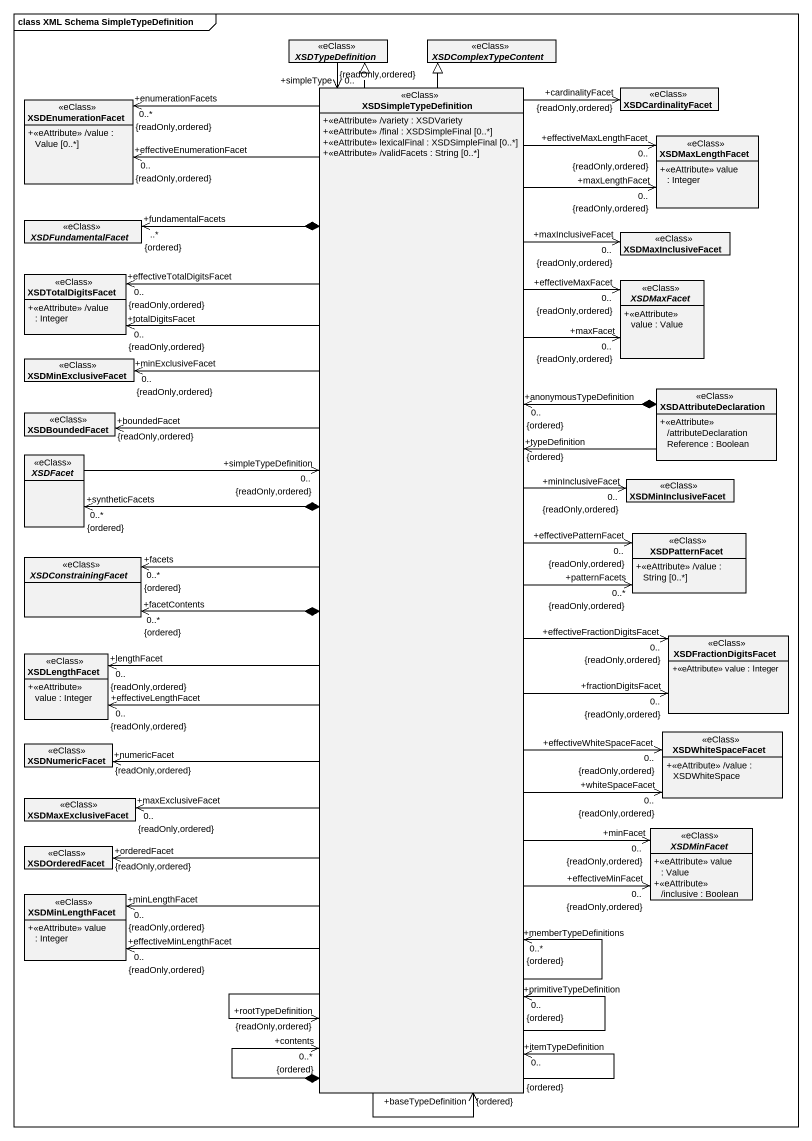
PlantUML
@startuml
mainframe class XML Schema SimpleTypeDefinition
hide circle
hide empty members
skinparam classAttributeIconSize 0
abstract class XSDTypeDefinition <<eClass>>
abstract class XSDComplexTypeContent <<eClass>>
class XSDSimpleTypeDefinition <<eClass>> {
  +<<eAttribute>> /variety : XSDVariety
  +<<eAttribute>> /final : XSDSimpleFinal [0..*]
  +<<eAttribute>> lexicalFinal : XSDSimpleFinal [0..*]
  +<<eAttribute>> /validFacets : String [0..*]
}
class XSDCardinalityFacet <<eClass>>
class XSDEnumerationFacet <<eClass>> {
  +<<eAttribute>> /value : Value [0..*]
}
class XSDMaxLengthFacet <<eClass>> {
  +<<eAttribute>> value : Integer
}
abstract class XSDFundamentalFacet <<eClass>>
class XSDMaxInclusiveFacet <<eClass>>
class XSDTotalDigitsFacet <<eClass>> {
  +<<eAttribute>> /value : Integer
}
abstract class XSDMaxFacet <<eClass>> {
  +<<eAttribute>> value : Value
}
class XSDMinExclusiveFacet <<eClass>>
class XSDAttributeDeclaration <<eClass>> {
  +<<eAttribute>> /attributeDeclarationReference : Boolean
}
class XSDBoundedFacet <<eClass>>
abstract class XSDFacet <<eClass>>
class XSDMinInclusiveFacet <<eClass>>
abstract class XSDConstrainingFacet <<eClass>>
class XSDPatternFacet <<eClass>> {
  +<<eAttribute>> /value : String [0..*]
}
class XSDFractionDigitsFacet <<eClass>> {
  +<<eAttribute>> value : Integer
}
class XSDLengthFacet <<eClass>> {
  +<<eAttribute>> value : Integer
}
class XSDNumericFacet <<eClass>>
class XSDWhiteSpaceFacet <<eClass>> {
  +<<eAttribute>> /value : XSDWhiteSpace
}
class XSDMaxExclusiveFacet <<eClass>>
abstract class XSDMinFacet <<eClass>> {
  +<<eAttribute>> value : Value
  +<<eAttribute>> /inclusive : Boolean
}
class XSDOrderedFacet <<eClass>>
class XSDMinLengthFacet <<eClass>> {
  +<<eAttribute>> value : Integer
}
XSDTypeDefinition --> "+simpleType\n0..\n{readOnly,ordered}" XSDSimpleTypeDefinition
XSDSimpleTypeDefinition -up-|> XSDTypeDefinition
XSDSimpleTypeDefinition -up-|> XSDComplexTypeContent
XSDSimpleTypeDefinition "+baseTypeDefinition\n{ordered}" <-- XSDSimpleTypeDefinition
XSDSimpleTypeDefinition --> "+memberTypeDefinitions\n0..*\n{ordered}" XSDSimpleTypeDefinition
XSDSimpleTypeDefinition --> "+primitiveTypeDefinition\n0..\n{ordered}" XSDSimpleTypeDefinition
XSDSimpleTypeDefinition --> "+rootTypeDefinition\n{readOnly,ordered}" XSDSimpleTypeDefinition
XSDSimpleTypeDefinition *--> "+contents\n0..*\n{ordered}" XSDSimpleTypeDefinition
XSDSimpleTypeDefinition --> "+itemTypeDefinition\n0..\n{ordered}" XSDSimpleTypeDefinition
XSDSimpleTypeDefinition -up-> "+cardinalityFacet\n{readOnly,ordered}" XSDCardinalityFacet
XSDSimpleTypeDefinition -up-> "+effectiveEnumerationFacet\n0..\n{readOnly,ordered}" XSDEnumerationFacet
XSDSimpleTypeDefinition -up-> "+effectiveMaxLengthFacet\n0..\n{readOnly,ordered}" XSDMaxLengthFacet
XSDSimpleTypeDefinition -up-> "+maxLengthFacet\n0..\n{readOnly,ordered}" XSDMaxLengthFacet
XSDSimpleTypeDefinition -up-> "+maxInclusiveFacet\n0..\n{readOnly,ordered}" XSDMaxInclusiveFacet
XSDSimpleTypeDefinition -up-> "+totalDigitsFacet\n0..\n{readOnly,ordered}" XSDTotalDigitsFacet
XSDSimpleTypeDefinition "+anonymousTypeDefinition\n0..\n{ordered}" <-right-* XSDAttributeDeclaration
XSDSimpleTypeDefinition "+typeDefinition\n{ordered}" <-right- XSDAttributeDeclaration
XSDSimpleTypeDefinition -left-> "+boundedFacet\n{readOnly,ordered}" XSDBoundedFacet
XSDSimpleTypeDefinition *-left-> "+syntheticFacets\n0..*\n{ordered}" XSDFacet
XSDSimpleTypeDefinition *-left-> "+facetContents\n0..*\n{ordered}" XSDConstrainingFacet
XSDSimpleTypeDefinition -right-> "+effectivePatternFacet\n0..\n{readOnly,ordered}" XSDPatternFacet
XSDSimpleTypeDefinition -right-> "+patternFacets\n0..*\n{readOnly,ordered}" XSDPatternFacet
XSDSimpleTypeDefinition -right-> "+fractionDigitsFacet\n0..\n{readOnly,ordered}" XSDFractionDigitsFacet
XSDSimpleTypeDefinition -left-> "+lengthFacet\n0..\n{readOnly,ordered}" XSDLengthFacet
XSDSimpleTypeDefinition -left-> "+effectiveLengthFacet\n0..\n{readOnly,ordered}" XSDLengthFacet
XSDSimpleTypeDefinition -left-> "+numericFacet\n{readOnly,ordered}" XSDNumericFacet
XSDSimpleTypeDefinition -right-> "+effectiveWhiteSpaceFacet\n0..\n{readOnly,ordered}" XSDWhiteSpaceFacet
XSDSimpleTypeDefinition -right-> "+whiteSpaceFacet\n0..\n{readOnly,ordered}" XSDWhiteSpaceFacet
XSDSimpleTypeDefinition --> "+minFacet\n0..\n{readOnly,ordered}" XSDMinFacet
XSDSimpleTypeDefinition --> "+effectiveMinFacet\n0..\n{readOnly,ordered}" XSDMinFacet
XSDSimpleTypeDefinition --> "+orderedFacet\n{readOnly,ordered}" XSDOrderedFacet
XSDSimpleTypeDefinition --> "+effectiveMinLengthFacet\n0..\n{readOnly,ordered}" XSDMinLengthFacet
XSDSimpleTypeDefinition --> "+minLengthFacet\n0..\n{readOnly,ordered}" XSDMinLengthFacet
XSDEnumerationFacet "+enumerationFacets\n0..*\n{readOnly,ordered}" <-- XSDSimpleTypeDefinition
XSDFundamentalFacet "+fundamentalFacets\n..*\n{ordered}" <--* XSDSimpleTypeDefinition
XSDTotalDigitsFacet "+effectiveTotalDigitsFacet\n0..\n{readOnly,ordered}" <-- XSDSimpleTypeDefinition
XSDMaxFacet "+effectiveMaxFacet\n0..\n{readOnly,ordered}" <-- XSDSimpleTypeDefinition
XSDMaxFacet "+maxFacet\n0..\n{readOnly,ordered}" <-- XSDSimpleTypeDefinition
XSDMinExclusiveFacet "+minExclusiveFacet\n0..\n{readOnly,ordered}" <-- XSDSimpleTypeDefinition
XSDFacet -right-> "+simpleTypeDefinition\n0..\n{readOnly,ordered}" XSDSimpleTypeDefinition
XSDMinInclusiveFacet "+minInclusiveFacet\n0..\n{readOnly,ordered}" <-left- XSDSimpleTypeDefinition
XSDConstrainingFacet "+facets\n0..*\n{ordered}" <-right- XSDSimpleTypeDefinition
XSDFractionDigitsFacet "+effectiveFractionDigitsFacet\n0..\n{readOnly,ordered}" <-left- XSDSimpleTypeDefinition
XSDMaxExclusiveFacet "+maxExclusiveFacet\n0..\n{readOnly,ordered}" <-up- XSDSimpleTypeDefinition
@enduml
